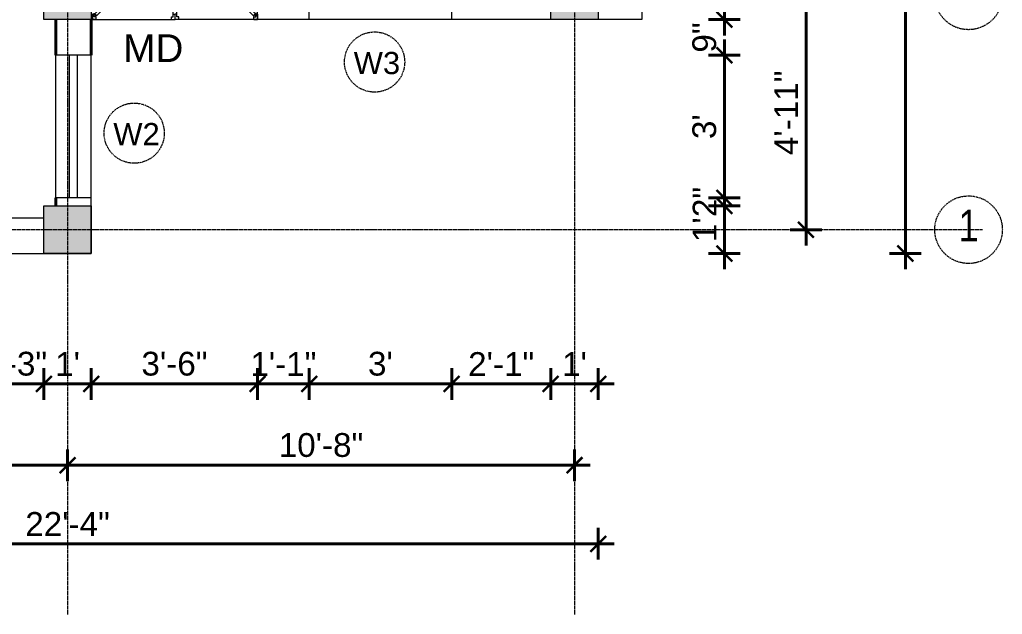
# Model space of a CAD drawing. Header units: inches. Extents: x 160056 to 168773, y -25300 to -22134.
# Drawn here: x 161164.5 to 161412.6, y -23687.1 to -23537 of the extents above; entities that cross this region are included whole.
import ezdxf

# ---------------------------------------------------------------- set-up
doc = ezdxf.new("R2010")
doc.units = ezdxf.units.IN
doc.header["$LTSCALE"] = 0.5
doc.header["$MEASUREMENT"] = 0
doc.header["$PDMODE"] = 66
doc.linetypes.add('CENTER', pattern=[2, 1.25, -0.25, 0.25, -0.25])
for name, color, linetype, lineweight in [('Annotate-Lite.w', 177, 'Continuous', 9), ('Annotations-Bold.w', 177, 'Continuous', 13), ('door', 202, 'Continuous', 5), ('DOOR & WIN', 1, 'Continuous', 25), ('PUERTAS', 7, 'Continuous', 9), ('TEXT', 220, 'Continuous', 9), ('wall', 1, 'Continuous', 40)]:
    doc.layers.add(name, color=color, linetype=linetype, lineweight=lineweight)
doc.styles.add('ARAIL', font='ARIALN.TTF')
doc.styles.add('DIMTEXT', font='arial.ttf', dxfattribs={"height": 6})
doc.styles.add('gaurav', font='arial.ttf')
doc.styles.get("Standard").update_dxf_attribs({"font": 'arial.ttf'})
doc.dimstyles.new('1 by 96', dxfattribs={"dimtxt": 6, "dimasz": 4, "dimexe": 4, "dimexo": 4, "dimgap": 2, "dimtad": 1, "dimdec": 0, "dimzin": 0, "dimdsep": 46, "dimlunit": 4, "dimtxsty": 'Standard', "dimblk": 'ARCHTICK', "dimcen": 0, "dimdle": 4, "dimadec": 0, "dimazin": 0, "dimtfac": 1, "dimtdec": 0, "dimtix": 1, "dimtofl": 0, "dimtmove": 1, "dimatfit": 3, "dimldrblk": 'ARCHTICK', "dimfxl": 4, "dimfxlon": 1, "dimtolj": 1, "dimtzin": 0, "dimlwd": -1, "dimlwe": -1, "dimarcsym": 0})

# ---------------------------------------------------------------- blocks, each defined once
blk = doc.blocks.new('2ft6in')
at = {"layer": 'PUERTAS', "color": 2}
for p, q in [((0.84, 2.1), (21.02, 22.28)), ((21.71, 21.6), (1.47, 1.37)), ((18.33, 21.76), (18.31, 21.77)), ((21.71, 21.6), (21.02, 22.28)), ((21.18, 18.9), (21.2, 18.89)), ((0, 2), (0, 0)), ((0.6, 2), (0, 2)), ((1.33, 0), (0, 0)), ((0.6, 1.26), (0.6, 2.04)), ((0.67, 1.26), (0.6, 1.26)), ((0.67, 1.26), (0.67, 2.01)), ((0.67, 1), (0.67, 1.26)), ((1.33, 1), (0.67, 1)), ((1.31, 1.53), (0.79, 2.06)), ((1.36, 1.58), (0.81, 2.12)), ((1.36, 1.58), (1.31, 1.53)), ((1.47, 1.37), (1.31, 1.53)), ((1.33, 0), (1.33, 1)), ((28.67, 0), (28.67, 1)), ((28.67, 1), (29.33, 1)), ((28.67, 0), (30, 0)), ((29.33, 1), (29.33, 2)), ((29.33, 2), (30, 2)), ((30, 0), (30, 2))]:
    blk.add_line(p, q, dxfattribs=at)
at = {"layer": 'PUERTAS', "color": 8}
for p, q in [((18.81, 20.78), (18.04, 21.4)), ((18.86, 20.83), (18.08, 21.46)), ((18.95, 20.92), (18.2, 21.58)), ((18.44, 21.9), (18.31, 21.77)), ((19.07, 21.03), (18.34, 21.72)), ((18.44, 21.9), (18.56, 22.02)), ((18.58, 22.01), (18.56, 22.02)), ((19.3, 21.26), (18.61, 22)), ((19.42, 21.38), (18.75, 22.14)), ((19.51, 21.48), (18.88, 22.26)), ((19.55, 21.53), (18.93, 22.3)), ((20.07, 21.42), (19.64, 21.15)), ((18.91, 20.27), (19.19, 20.69)), ((19.13, 20.8), (19.03, 20.9)), ((19.15, 20.82), (19.05, 20.92)), ((19.09, 20.44), (19.25, 20.76)), ((19.19, 20.87), (19.1, 20.96)), ((19.25, 20.93), (19.16, 21.02)), ((19.28, 20.63), (19.32, 20.83)), ((19.4, 21.08), (19.31, 21.17)), ((19.47, 21.15), (19.38, 21.24)), ((19.43, 20.78), (19.4, 20.9)), ((19.51, 21.19), (19.42, 21.28)), ((19.55, 20.91), (19.43, 20.94)), ((19.53, 21.21), (19.44, 21.3)), ((19.7, 21.06), (19.51, 21.01)), ((19.89, 21.24), (19.58, 21.08)), ((19.69, 19.49), (20.12, 19.76)), ((19.87, 19.67), (20.18, 19.83)), ((20.06, 19.85), (20.25, 19.9)), ((20.21, 20), (20.33, 19.97)), ((20.21, 19.38), (20.83, 18.61)), ((20.23, 19.7), (20.32, 19.61)), ((20.25, 19.72), (20.34, 19.63)), ((20.25, 19.43), (20.88, 18.65)), ((20.29, 19.76), (20.38, 19.67)), ((20.33, 20.13), (20.36, 20.01)), ((20.34, 19.53), (21, 18.77)), ((20.36, 19.83), (20.45, 19.74)), ((20.48, 20.28), (20.44, 20.08)), ((20.46, 19.64), (21.14, 18.91)), ((20.5, 19.98), (20.6, 19.89)), ((20.67, 20.47), (20.51, 20.15)), ((20.85, 20.64), (20.57, 20.22)), ((20.57, 20.04), (20.66, 19.95)), ((20.61, 20.09), (20.7, 19.99)), ((20.63, 20.11), (20.72, 20.01)), ((20.69, 19.87), (21.42, 19.19)), ((20.81, 19.99), (21.56, 19.33)), ((20.9, 20.08), (21.68, 19.45)), ((20.95, 20.13), (21.72, 19.51)), ((21.32, 19.01), (21.2, 18.89)), ((21.32, 19.01), (21.44, 19.14)), ((21.43, 19.15), (21.44, 19.14)), ((0, 0), (30, 0))]:
    blk.add_line(p, q, dxfattribs=at)
at = {"layer": 'PUERTAS', "color": 1}
for p, q in [((18.06, 21.44), (18.48, 21.86)), ((18.08, 21.51), (18.45, 21.88)), ((18.11, 21.49), (18.08, 21.51)), ((18.82, 22.25), (18.45, 21.88)), ((18.9, 22.28), (18.48, 21.86)), ((18.84, 22.23), (18.82, 22.25)), ((19.54, 21.59), (18.99, 22.27)), ((19.54, 21.5), (19.18, 21.15)), ((19.45, 21.41), (19.45, 21.41)), ((20.12, 21.49), (19.74, 21.24)), ((20.22, 21.48), (20.22, 21.49)), ((18.74, 20.79), (18.06, 21.34)), ((18.83, 20.8), (19.18, 21.15)), ((18.84, 20.21), (19.1, 20.6)), ((18.85, 20.11), (18.84, 20.12)), ((18.92, 20.89), (18.93, 20.88)), ((19.02, 20.88), (19.24, 21.1)), ((19.12, 20.8), (19.03, 20.89)), ((19.1, 20.7), (19.11, 20.69)), ((19.1, 20.6), (19.1, 20.6)), ((19.11, 20.79), (19.33, 21.01)), ((19.45, 21.31), (19.24, 21.1)), ((19.55, 21.22), (19.33, 21.01)), ((19.54, 21.22), (19.45, 21.31)), ((19.53, 19.43), (19.54, 19.42)), ((19.64, 21.23), (19.64, 21.23)), ((19.64, 19.42), (20.02, 19.67)), ((19.74, 21.24), (19.73, 21.23)), ((20.02, 19.67), (20.03, 19.68)), ((20.12, 19.68), (20.12, 19.68)), ((20.21, 19.69), (20.43, 19.9)), ((20.22, 19.41), (20.57, 19.76)), ((20.22, 19.69), (20.31, 19.6)), ((20.22, 19.32), (20.76, 18.64)), ((20.31, 19.6), (20.52, 19.81)), ((20.31, 19.5), (20.31, 19.5)), ((20.65, 20.12), (20.43, 19.9)), ((20.74, 20.03), (20.52, 19.81)), ((20.93, 20.11), (20.57, 19.76)), ((20.64, 20.11), (20.73, 20.02)), ((20.66, 20.31), (20.65, 20.31)), ((20.65, 20.21), (20.65, 20.22)), ((20.91, 20.7), (20.66, 20.31)), ((20.84, 20.02), (20.83, 20.03)), ((20.86, 18.63), (21.28, 19.05)), ((20.91, 20.8), (20.91, 20.79)), ((20.91, 18.68), (20.94, 18.66)), ((20.94, 18.66), (21.31, 19.03)), ((21.02, 20.12), (21.7, 19.57)), ((21.7, 19.47), (21.28, 19.05)), ((21.67, 19.4), (21.31, 19.03)), ((21.65, 19.42), (21.67, 19.4))]:
    blk.add_line(p, q, dxfattribs=at)
at = {"layer": 'PUERTAS', "color": 2}
for radius in [0.129, 0.0627]:
    blk.add_circle((0.68, 2.14), radius, dxfattribs=at)
at = {"layer": 'PUERTAS', "color": 8}
blk.add_arc((0.68, 2.14), 28.65, 359.7285, 90.0333, dxfattribs=at)
at = {"layer": 'PUERTAS', "color": 1}
for centre, start, end in [((18.94, 22.23), 38.9236, 135), ((19.4, 21.36), 315, 45), ((19.49, 21.55), 315, 38.9236), ((20.17, 21.44), 45, 135), ((18.78, 20.84), 231.0764, 315), ((18.89, 20.16), 135, 225), ((18.97, 20.93), 225, 315), ((19.16, 20.74), 135, 219.7428), ((19.06, 20.65), 315, 39.7428), ((19.59, 19.47), 225, 315), ((19.6, 21.18), 50.2572, 135), ((19.68, 21.28), 230.2572, 315), ((20.07, 19.63), 50.2572, 135), ((20.16, 19.73), 230.2572, 315), ((20.27, 19.36), 135, 218.9236), ((20.35, 19.55), 135, 225), ((20.7, 20.26), 135, 219.7428), ((20.6, 20.17), 315, 39.7428), ((20.78, 19.98), 45, 135), ((20.82, 18.68), 218.9236, 315), ((20.87, 20.75), 315, 45), ((20.98, 20.07), 51.0764, 135), ((21.65, 19.52), 315, 51.0764)]:
    blk.add_arc(centre, 0.0667, start, end, dxfattribs=at)
blk = doc.blocks.new('*U215')
at = {"color": 3, "xscale": -1}
blk.add_blockref('2ft6in', (42, 0), dxfattribs=at)
blk = doc.blocks.new('MAIN DLOOR')
at = {"layer": 'door', "color": 3, "yscale": 0.7999999999374268, "zscale": 0.7999999998966563, "rotation": 180}
for p, xscale in [((11264.75, 306.61), 0.7999999999592546), ((11245.55, 306.61), -0.7999999999592546)]:
    blk.add_blockref('*U215', p, dxfattribs=dict(at, xscale=xscale))
blk = doc.blocks.new('_ArchTick')
at = {"color": 0, "linetype": 'ByBlock', "const_width": 0.15}
blk.add_lwpolyline([(-0.5, -0.5), (0.5, 0.5)], dxfattribs=at)
blk = doc.blocks.new('*D1522')
at = {"layer": 'Defpoints', "color": 0, "transparency": 16777216}
for p in [(161310.56, -23525.02), (161310.56, -23537.02), (161342.43, -23537.02)]:
    blk.add_point(p, dxfattribs=at)
at = {"layer": 'wall', "color": 0, "transparency": 16777216}
for p, q in [((161342.43, -23521.02), (161342.43, -23541.02)), ((161338.43, -23525.02), (161346.43, -23525.02)), ((161338.43, -23537.02), (161346.43, -23537.02))]:
    blk.add_line(p, q, dxfattribs=at)
at = {"layer": 'wall', "color": 0, "transparency": 16777216, "xscale": 4, "yscale": 4, "zscale": 4}
for p, rotation in [((161342.43, -23525.02), 90), ((161342.43, -23537.02), 270)]:
    blk.add_blockref('_ArchTick', p, dxfattribs=dict(at, rotation=rotation))
at = {"layer": 'wall', "color": 0, "transparency": 16777216, "insert": (161337.42, -23531.02), "char_height": 6, "attachment_point": 5, "rotation": 90}
blk.add_mtext("\\A1;1'", dxfattribs=at)
blk = doc.blocks.new('*D1523')
at = {"layer": 'Defpoints', "color": 0, "transparency": 16777216}
for p in [(161310.56, -23537.02), (161182.56, -23546.02), (161342.43, -23546.02)]:
    blk.add_point(p, dxfattribs=at)
at = {"layer": 'wall', "color": 0, "transparency": 16777216}
for p, q in [((161338.43, -23537.02), (161346.43, -23537.02)), ((161338.43, -23546.02), (161346.43, -23546.02))]:
    blk.add_line(p, q, dxfattribs=at)
at = {"layer": 'wall', "color": 0, "transparency": 16777216, "insert": (161337.37, -23541.52), "char_height": 6, "attachment_point": 5, "rotation": 90}
blk.add_mtext('\\A1;9"', dxfattribs=at)
blk = doc.blocks.new('*D1524')
at = {"layer": 'Defpoints', "color": 0, "transparency": 16777216}
for p in [(161182.56, -23546.02), (161182.56, -23582.02), (161342.43, -23582.02)]:
    blk.add_point(p, dxfattribs=at)
at = {"layer": 'wall', "color": 0, "transparency": 16777216}
for p, q in [((161342.43, -23542.02), (161342.43, -23586.02)), ((161338.43, -23546.02), (161346.43, -23546.02)), ((161338.43, -23582.02), (161346.43, -23582.02))]:
    blk.add_line(p, q, dxfattribs=at)
at = {"layer": 'wall', "color": 0, "transparency": 16777216, "xscale": 4, "yscale": 4, "zscale": 4}
for p, rotation in [((161342.43, -23546.02), 90), ((161342.43, -23582.02), 270)]:
    blk.add_blockref('_ArchTick', p, dxfattribs=dict(at, rotation=rotation))
at = {"layer": 'wall', "color": 0, "transparency": 16777216, "insert": (161337.37, -23564.02), "char_height": 6, "attachment_point": 5, "rotation": 90}
blk.add_mtext("\\A1;3'", dxfattribs=at)
blk = doc.blocks.new('*D1525')
at = {"layer": 'Defpoints', "color": 0, "transparency": 16777216}
for p in [(161182.56, -23582.02), (161182.56, -23584.02), (161342.43, -23584.02)]:
    blk.add_point(p, dxfattribs=at)
at = {"layer": 'wall', "color": 0, "transparency": 16777216}
for p, q in [((161338.43, -23582.02), (161346.43, -23582.02)), ((161338.43, -23584.02), (161346.43, -23584.02))]:
    blk.add_line(p, q, dxfattribs=at)
at = {"layer": 'wall', "color": 0, "transparency": 16777216, "insert": (161337.42, -23583.02), "char_height": 6, "attachment_point": 5, "rotation": 90}
blk.add_mtext('\\A1;2"', dxfattribs=at)
blk = doc.blocks.new('*D1526')
at = {"layer": 'Defpoints', "color": 0, "transparency": 16777216}
for p in [(161182.56, -23584.02), (161182.56, -23596.02), (161342.43, -23596.02)]:
    blk.add_point(p, dxfattribs=at)
at = {"layer": 'wall', "color": 0, "transparency": 16777216}
for p, q in [((161342.43, -23580.02), (161342.43, -23600.02)), ((161338.43, -23584.02), (161346.43, -23584.02)), ((161338.43, -23596.02), (161346.43, -23596.02))]:
    blk.add_line(p, q, dxfattribs=at)
at = {"layer": 'wall', "color": 0, "transparency": 16777216, "xscale": 4, "yscale": 4, "zscale": 4}
for p, rotation in [((161342.43, -23584.02), 90), ((161342.43, -23596.02), 270)]:
    blk.add_blockref('_ArchTick', p, dxfattribs=dict(at, rotation=rotation))
at = {"layer": 'wall', "color": 0, "transparency": 16777216, "insert": (161337.42, -23590.02), "char_height": 6, "attachment_point": 5, "rotation": 90}
blk.add_mtext("\\A1;1'", dxfattribs=at)
blk = doc.blocks.new('*D1529')
at = {"layer": 'Defpoints', "color": 0, "transparency": 16777216}
for p in [(161310.56, -23531.02), (161182.56, -23590.02), (161363.03, -23590.02)]:
    blk.add_point(p, dxfattribs=at)
at = {"layer": 'wall', "color": 0, "transparency": 16777216}
for p, q in [((161363.03, -23527.02), (161363.03, -23594.02)), ((161359.03, -23531.02), (161367.03, -23531.02)), ((161359.03, -23590.02), (161367.03, -23590.02))]:
    blk.add_line(p, q, dxfattribs=at)
at = {"layer": 'wall', "color": 0, "transparency": 16777216, "xscale": 4, "yscale": 4, "zscale": 4}
for p, rotation in [((161363.03, -23531.02), 90), ((161363.03, -23590.02), 270)]:
    blk.add_blockref('_ArchTick', p, dxfattribs=dict(at, rotation=rotation))
at = {"layer": 'wall', "color": 0, "transparency": 16777216, "insert": (161358.02, -23560.52), "char_height": 6, "attachment_point": 5, "rotation": 90}
blk.add_mtext('\\A1;4\'-11"', dxfattribs=at)
blk = doc.blocks.new('*D1530')
at = {"layer": 'Defpoints', "color": 0, "transparency": 16777216}
for p in [(161182.56, -23249.02), (161388.12, -23249.02), (161182.56, -23596.02)]:
    blk.add_point(p, dxfattribs=at)
at = {"layer": 'wall', "color": 0, "transparency": 16777216}
for p, q in [((161388.12, -23600.02), (161388.12, -23245.02)), ((161384.12, -23249.02), (161392.12, -23249.02)), ((161384.12, -23596.02), (161392.12, -23596.02))]:
    blk.add_line(p, q, dxfattribs=at)
at = {"layer": 'wall', "color": 0, "transparency": 16777216, "xscale": 4, "yscale": 4, "zscale": 4}
for p, rotation in [((161388.12, -23249.02), 90), ((161388.12, -23596.02), 270)]:
    blk.add_blockref('_ArchTick', p, dxfattribs=dict(at, rotation=rotation))
at = {"layer": 'wall', "color": 0, "transparency": 16777216, "insert": (161383.06, -23422.52), "char_height": 6, "attachment_point": 5, "rotation": 90}
blk.add_mtext('\\A1;28\'-11"', dxfattribs=at)
blk = doc.blocks.new('*D1534')
at = {"layer": 'Defpoints', "color": 0, "transparency": 16777216}
for p in [(161155.56, -23596.02), (161170.56, -23596.02), (161170.56, -23628.94)]:
    blk.add_point(p, dxfattribs=at)
at = {"layer": 'wall', "color": 0, "transparency": 16777216}
for p, q in [((161155.56, -23624.94), (161155.56, -23632.94)), ((161170.56, -23624.94), (161170.56, -23632.94)), ((161151.56, -23628.94), (161174.56, -23628.94))]:
    blk.add_line(p, q, dxfattribs=at)
at = {"layer": 'wall', "color": 0, "transparency": 16777216, "xscale": 4, "yscale": 4, "zscale": 4, "rotation": 180}
blk.add_blockref('_ArchTick', (161155.56, -23628.94), dxfattribs=at)
at = {"layer": 'wall', "color": 0, "transparency": 16777216, "xscale": 4, "yscale": 4, "zscale": 4}
blk.add_blockref('_ArchTick', (161170.56, -23628.94), dxfattribs=at)
at = {"layer": 'wall', "color": 0, "transparency": 16777216, "insert": (161163.06, -23623.87), "char_height": 6, "attachment_point": 5}
blk.add_mtext('\\A1;1\'-3"', dxfattribs=at)
blk = doc.blocks.new('*D1535')
at = {"layer": 'Defpoints', "color": 0, "transparency": 16777216}
for p in [(161170.56, -23596.02), (161182.56, -23596.02), (161182.56, -23628.94)]:
    blk.add_point(p, dxfattribs=at)
at = {"layer": 'wall', "color": 0, "transparency": 16777216}
for p, q in [((161170.56, -23624.94), (161170.56, -23632.94)), ((161182.56, -23624.94), (161182.56, -23632.94)), ((161166.56, -23628.94), (161186.56, -23628.94))]:
    blk.add_line(p, q, dxfattribs=at)
at = {"layer": 'wall', "color": 0, "transparency": 16777216, "xscale": 4, "yscale": 4, "zscale": 4, "rotation": 180}
blk.add_blockref('_ArchTick', (161170.56, -23628.94), dxfattribs=at)
at = {"layer": 'wall', "color": 0, "transparency": 16777216, "xscale": 4, "yscale": 4, "zscale": 4}
blk.add_blockref('_ArchTick', (161182.56, -23628.94), dxfattribs=at)
at = {"layer": 'wall', "color": 0, "transparency": 16777216, "insert": (161176.56, -23623.92), "char_height": 6, "attachment_point": 5}
blk.add_mtext("\\A1;1'", dxfattribs=at)
blk = doc.blocks.new('*D1536')
at = {"layer": 'Defpoints', "color": 0, "transparency": 16777216}
for p in [(161224.56, -23537.02), (161182.56, -23596.02), (161224.56, -23628.94)]:
    blk.add_point(p, dxfattribs=at)
at = {"layer": 'wall', "color": 0, "transparency": 16777216}
for p, q in [((161182.56, -23624.94), (161182.56, -23632.94)), ((161224.56, -23624.94), (161224.56, -23632.94)), ((161178.56, -23628.94), (161228.56, -23628.94))]:
    blk.add_line(p, q, dxfattribs=at)
at = {"layer": 'wall', "color": 0, "transparency": 16777216, "xscale": 4, "yscale": 4, "zscale": 4, "rotation": 180}
blk.add_blockref('_ArchTick', (161182.56, -23628.94), dxfattribs=at)
at = {"layer": 'wall', "color": 0, "transparency": 16777216, "xscale": 4, "yscale": 4, "zscale": 4}
blk.add_blockref('_ArchTick', (161224.56, -23628.94), dxfattribs=at)
at = {"layer": 'wall', "color": 0, "transparency": 16777216, "insert": (161203.56, -23623.87), "char_height": 6, "attachment_point": 5}
blk.add_mtext('\\A1;3\'-6"', dxfattribs=at)
blk = doc.blocks.new('*D1537')
at = {"layer": 'Defpoints', "color": 0, "transparency": 16777216}
for p in [(161224.56, -23537.02), (161237.56, -23537.02), (161237.56, -23628.94)]:
    blk.add_point(p, dxfattribs=at)
at = {"layer": 'wall', "color": 0, "transparency": 16777216}
for p, q in [((161224.56, -23624.94), (161224.56, -23632.94)), ((161237.56, -23624.94), (161237.56, -23632.94)), ((161220.56, -23628.94), (161241.56, -23628.94))]:
    blk.add_line(p, q, dxfattribs=at)
at = {"layer": 'wall', "color": 0, "transparency": 16777216, "xscale": 4, "yscale": 4, "zscale": 4, "rotation": 180}
blk.add_blockref('_ArchTick', (161224.56, -23628.94), dxfattribs=at)
at = {"layer": 'wall', "color": 0, "transparency": 16777216, "xscale": 4, "yscale": 4, "zscale": 4}
blk.add_blockref('_ArchTick', (161237.56, -23628.94), dxfattribs=at)
at = {"layer": 'wall', "color": 0, "transparency": 16777216, "insert": (161231.06, -23623.92), "char_height": 6, "attachment_point": 5}
blk.add_mtext('\\A1;1\'-1"', dxfattribs=at)
blk = doc.blocks.new('*D1538')
at = {"layer": 'Defpoints', "color": 0, "transparency": 16777216}
for p in [(161237.56, -23537.02), (161273.56, -23537.02), (161273.56, -23628.94)]:
    blk.add_point(p, dxfattribs=at)
at = {"layer": 'wall', "color": 0, "transparency": 16777216}
for p, q in [((161237.56, -23624.94), (161237.56, -23632.94)), ((161273.56, -23624.94), (161273.56, -23632.94)), ((161233.56, -23628.94), (161277.56, -23628.94))]:
    blk.add_line(p, q, dxfattribs=at)
at = {"layer": 'wall', "color": 0, "transparency": 16777216, "xscale": 4, "yscale": 4, "zscale": 4, "rotation": 180}
blk.add_blockref('_ArchTick', (161237.56, -23628.94), dxfattribs=at)
at = {"layer": 'wall', "color": 0, "transparency": 16777216, "xscale": 4, "yscale": 4, "zscale": 4}
blk.add_blockref('_ArchTick', (161273.56, -23628.94), dxfattribs=at)
at = {"layer": 'wall', "color": 0, "transparency": 16777216, "insert": (161255.56, -23623.87), "char_height": 6, "attachment_point": 5}
blk.add_mtext("\\A1;3'", dxfattribs=at)
blk = doc.blocks.new('*D1539')
at = {"layer": 'Defpoints', "color": 0, "transparency": 16777216}
for p in [(161273.56, -23537.02), (161298.56, -23537.02), (161298.56, -23628.94)]:
    blk.add_point(p, dxfattribs=at)
at = {"layer": 'wall', "color": 0, "transparency": 16777216}
for p, q in [((161273.56, -23624.94), (161273.56, -23632.94)), ((161298.56, -23624.94), (161298.56, -23632.94)), ((161269.56, -23628.94), (161302.56, -23628.94))]:
    blk.add_line(p, q, dxfattribs=at)
at = {"layer": 'wall', "color": 0, "transparency": 16777216, "xscale": 4, "yscale": 4, "zscale": 4, "rotation": 180}
blk.add_blockref('_ArchTick', (161273.56, -23628.94), dxfattribs=at)
at = {"layer": 'wall', "color": 0, "transparency": 16777216, "xscale": 4, "yscale": 4, "zscale": 4}
blk.add_blockref('_ArchTick', (161298.56, -23628.94), dxfattribs=at)
at = {"layer": 'wall', "color": 0, "transparency": 16777216, "insert": (161286.06, -23623.92), "char_height": 6, "attachment_point": 5}
blk.add_mtext('\\A1;2\'-1"', dxfattribs=at)
blk = doc.blocks.new('*D1540')
at = {"layer": 'Defpoints', "color": 0, "transparency": 16777216}
for p in [(161298.56, -23537.02), (161310.56, -23537.02), (161310.56, -23628.94)]:
    blk.add_point(p, dxfattribs=at)
at = {"layer": 'wall', "color": 0, "transparency": 16777216}
for p, q in [((161298.56, -23624.94), (161298.56, -23632.94)), ((161310.56, -23624.94), (161310.56, -23632.94)), ((161294.56, -23628.94), (161314.56, -23628.94))]:
    blk.add_line(p, q, dxfattribs=at)
at = {"layer": 'wall', "color": 0, "transparency": 16777216, "xscale": 4, "yscale": 4, "zscale": 4, "rotation": 180}
blk.add_blockref('_ArchTick', (161298.56, -23628.94), dxfattribs=at)
at = {"layer": 'wall', "color": 0, "transparency": 16777216, "xscale": 4, "yscale": 4, "zscale": 4}
blk.add_blockref('_ArchTick', (161310.56, -23628.94), dxfattribs=at)
at = {"layer": 'wall', "color": 0, "transparency": 16777216, "insert": (161304.56, -23623.92), "char_height": 6, "attachment_point": 5}
blk.add_mtext("\\A1;1'", dxfattribs=at)
blk = doc.blocks.new('*D1541')
at = {"layer": 'Defpoints', "color": 0, "transparency": 16777216}
for p in [(161048.56, -23596.02), (161176.56, -23596.02), (161176.56, -23649.45)]:
    blk.add_point(p, dxfattribs=at)
at = {"layer": 'wall', "color": 0, "transparency": 16777216}
for p, q in [((161048.56, -23645.45), (161048.56, -23653.45)), ((161176.56, -23645.45), (161176.56, -23653.45)), ((161044.56, -23649.45), (161180.56, -23649.45))]:
    blk.add_line(p, q, dxfattribs=at)
at = {"layer": 'wall', "color": 0, "transparency": 16777216, "xscale": 4, "yscale": 4, "zscale": 4, "rotation": 180}
blk.add_blockref('_ArchTick', (161048.56, -23649.45), dxfattribs=at)
at = {"layer": 'wall', "color": 0, "transparency": 16777216, "xscale": 4, "yscale": 4, "zscale": 4}
blk.add_blockref('_ArchTick', (161176.56, -23649.45), dxfattribs=at)
at = {"layer": 'wall', "color": 0, "transparency": 16777216, "insert": (161112.56, -23644.39), "char_height": 6, "attachment_point": 5}
blk.add_mtext('\\A1;10\'-8"', dxfattribs=at)
blk = doc.blocks.new('*D1542')
at = {"layer": 'Defpoints', "color": 0, "transparency": 16777216}
for p in [(161304.56, -23537.02), (161176.56, -23596.02), (161304.56, -23649.45)]:
    blk.add_point(p, dxfattribs=at)
at = {"layer": 'wall', "color": 0, "transparency": 16777216}
for p, q in [((161176.56, -23645.45), (161176.56, -23653.45)), ((161304.56, -23645.45), (161304.56, -23653.45)), ((161172.56, -23649.45), (161308.56, -23649.45))]:
    blk.add_line(p, q, dxfattribs=at)
at = {"layer": 'wall', "color": 0, "transparency": 16777216, "xscale": 4, "yscale": 4, "zscale": 4, "rotation": 180}
blk.add_blockref('_ArchTick', (161176.56, -23649.45), dxfattribs=at)
at = {"layer": 'wall', "color": 0, "transparency": 16777216, "xscale": 4, "yscale": 4, "zscale": 4}
blk.add_blockref('_ArchTick', (161304.56, -23649.45), dxfattribs=at)
at = {"layer": 'wall', "color": 0, "transparency": 16777216, "insert": (161240.56, -23644.39), "char_height": 6, "attachment_point": 5}
blk.add_mtext('\\A1;10\'-8"', dxfattribs=at)
blk = doc.blocks.new('*D1543')
at = {"layer": 'Defpoints', "color": 0, "transparency": 16777216}
for p in [(161310.56, -23537.02), (161042.56, -23596.02), (161310.56, -23669.28)]:
    blk.add_point(p, dxfattribs=at)
at = {"layer": 'wall', "color": 0, "transparency": 16777216}
for p, q in [((161042.56, -23665.28), (161042.56, -23673.28)), ((161310.56, -23665.28), (161310.56, -23673.28)), ((161038.56, -23669.28), (161314.56, -23669.28))]:
    blk.add_line(p, q, dxfattribs=at)
at = {"layer": 'wall', "color": 0, "transparency": 16777216, "xscale": 4, "yscale": 4, "zscale": 4, "rotation": 180}
blk.add_blockref('_ArchTick', (161042.56, -23669.28), dxfattribs=at)
at = {"layer": 'wall', "color": 0, "transparency": 16777216, "xscale": 4, "yscale": 4, "zscale": 4}
blk.add_blockref('_ArchTick', (161310.56, -23669.28), dxfattribs=at)
at = {"layer": 'wall', "color": 0, "transparency": 16777216, "insert": (161176.56, -23664.27), "char_height": 6, "attachment_point": 5}
blk.add_mtext('\\A1;22\'-4"', dxfattribs=at)

msp = doc.modelspace()

# ---------------------------------------------------------------- hatches: boundary and pattern name
at = {"layer": 'wall'}
for points in [[(161182.56, -23525.02), (161170.56, -23525.02), (161170.56, -23537.02), (161182.56, -23537.02)], [(161310.56, -23525.02), (161298.56, -23525.02), (161298.56, -23537.02), (161310.56, -23537.02)], [(161182.56, -23584.02), (161170.56, -23584.02), (161170.56, -23596.02), (161182.56, -23596.02)]]:
    msp.add_hatch(color=256, dxfattribs=at).paths.add_polyline_path(points)

# ---------------------------------------------------------------- linework, layer by layer
at = {"layer": 'Annotate-Lite.w', "color": 1}
for p, q in [((161224.56, -23537.02), (161224.56, -23528.02)), ((161321.56, -23527.02), (161321.56, -23537.02)), ((161237.56, -23537.02), (161224.56, -23537.02)), ((161321.56, -23537.02), (161273.56, -23537.02)), ((161182.56, -23596.02), (161182.56, -23582.02)), ((161155.56, -23587.02), (161170.56, -23587.02)), ((161155.56, -23596.02), (161182.56, -23596.02))]:
    msp.add_line(p, q, dxfattribs=at)
at = {"layer": 'Annotate-Lite.w', "color": 3}
for p, q in [((161237.56, -23537.02), (161237.56, -23528.02)), ((161273.56, -23537.02), (161273.56, -23528.02)), ((161273.56, -23537.02), (161237.56, -23537.02)), ((161182.56, -23546.02), (161173.56, -23546.02)), ((161173.56, -23582.02), (161173.56, -23546.02)), ((161177.06, -23582.02), (161177.06, -23546.02)), ((161179.06, -23582.02), (161179.06, -23546.02)), ((161182.56, -23582.02), (161182.56, -23546.02)), ((161182.56, -23582.02), (161173.56, -23582.02))]:
    msp.add_line(p, q, dxfattribs=at)
at = {"layer": 'Annotate-Lite.w'}
for points in [[(161170.56, -23525.02), (161182.56, -23525.02), (161182.56, -23537.02), (161170.56, -23537.02)], [(161298.56, -23525.02), (161310.56, -23525.02), (161310.56, -23537.02), (161298.56, -23537.02)], [(161170.56, -23584.02), (161182.56, -23584.02), (161182.56, -23596.02), (161170.56, -23596.02)]]:
    msp.add_lwpolyline(points, close=True, dxfattribs=at)
at = {"layer": 'Annotations-Bold.w', "color": 0, "linetype": 'CENTER', "ltscale": 0.3}
for p, q in [((161176.56, -23184.84), (161176.56, -23687.08)), ((161304.56, -23184.84), (161304.56, -23687.08)), ((161407.57, -23590.02), (160943.14, -23590.02))]:
    msp.add_line(p, q, dxfattribs=at)
for centre, radius in [((161404.08, -23531.02), 8.53), ((161254.09, -23547.71), 7.6), ((161193.39, -23565.66), 7.6), ((161404.08, -23590.02), 8.53)]:
    msp.add_circle(centre, radius, dxfattribs=at)
at = {"layer": 'wall'}
for p, q in [((161173.56, -23546.02), (161173.56, -23537.02)), ((161182.56, -23546.02), (161182.56, -23537.02)), ((161173.56, -23584.02), (161173.56, -23582.02))]:
    msp.add_line(p, q, dxfattribs=at)

# ---------------------------------------------------------------- block references
at = {"layer": 'DOOR & WIN', "xscale": 0.8696265757972128, "yscale": 0.8696265757972128, "zscale": 0.8696265757972128, "rotation": 180}
msp.add_blockref('MAIN DLOOR', (170991.47, -23270.38), dxfattribs=at)

# ---------------------------------------------------------------- texts
at = {"layer": 'Annotations-Bold.w', "color": 0, "linetype": 'CENTER', "ltscale": 0.3, "attachment_point": 1}
for s, width, insert, char_height, style in [('W3', 8, (161248.81, -23545.16), 5.6, 'gaurav'), ('W2', 8, (161188.11, -23563.1), 5.6, 'gaurav'), ('1', 6.5393, (161401.53, -23584.97), 8, 'ARAIL')]:
    msp.add_mtext_dynamic_manual_height_columns(s, width=width, gutter_width=100, heights=[0], dxfattribs=dict(at, insert=insert, char_height=char_height, style=style))
at = {"layer": 'TEXT', "style": 'DIMTEXT'}
msp.add_text('MD', height=7, rotation=360, dxfattribs=at).set_placement((161190.6, -23547.71))

# ---------------------------------------------------------------- dimensions: what is measured, and where the dimension line sits
at = {"layer": 'wall'}
for base, p1, p2, picture, middle in [((161388.12, -23249.02), (161182.56, -23596.02), (161182.56, -23249.02), '*D1530', (161383.06, -23422.52)), ((161342.43, -23537.02), (161310.56, -23525.02), (161310.56, -23537.02), '*D1522', (161337.42, -23531.02)), ((161363.03, -23590.02), (161310.56, -23531.02), (161182.56, -23590.02), '*D1529', (161358.02, -23560.52)), ((161342.43, -23546.02), (161310.56, -23537.02), (161182.56, -23546.02), '*D1523', (161337.37, -23541.52)), ((161342.43, -23582.02), (161182.56, -23546.02), (161182.56, -23582.02), '*D1524', (161337.37, -23564.02)), ((161342.43, -23584.02), (161182.56, -23582.02), (161182.56, -23584.02), '*D1525', (161337.42, -23583.02))]:
    dim = msp.add_linear_dim(base=base, p1=p1, p2=p2, angle=90, dimstyle='1 by 96', dxfattribs=at)
    dim.commit()
    dim.dimension.update_dxf_attribs({"geometry": picture, "text_midpoint": middle})
for base, p1, p2, picture, middle in [((161310.56, -23669.28), (161042.56, -23596.02), (161310.56, -23537.02), '*D1543', (161176.56, -23664.27)), ((161304.56, -23649.45), (161176.56, -23596.02), (161304.56, -23537.02), '*D1542', (161240.56, -23644.39)), ((161224.56, -23628.94), (161182.56, -23596.02), (161224.56, -23537.02), '*D1536', (161203.56, -23623.87)), ((161273.56, -23628.94), (161237.56, -23537.02), (161273.56, -23537.02), '*D1538', (161255.56, -23623.87)), ((161298.56, -23628.94), (161273.56, -23537.02), (161298.56, -23537.02), '*D1539', (161286.06, -23623.92)), ((161310.56, -23628.94), (161298.56, -23537.02), (161310.56, -23537.02), '*D1540', (161304.56, -23623.92)), ((161176.56, -23649.45), (161048.56, -23596.02), (161176.56, -23596.02), '*D1541', (161112.56, -23644.39)), ((161182.56, -23628.94), (161170.56, -23596.02), (161182.56, -23596.02), '*D1535', (161176.56, -23623.92))]:
    dim = msp.add_linear_dim(base=base, p1=p1, p2=p2, dimstyle='1 by 96', dxfattribs=at)
    dim.commit()
    dim.dimension.update_dxf_attribs({"geometry": picture, "text_midpoint": middle})
for base, p1, p2, picture, middle in [((161237.56, -23628.94), (161224.56, -23537.02), (161237.56, -23537.02), '*D1537', (161231.06, -23628.94)), ((161170.56, -23628.94), (161155.56, -23596.02), (161170.56, -23596.02), '*D1534', (161163.06, -23628.94))]:
    dim = msp.add_linear_dim(base=base, p1=p1, p2=p2, dimstyle='1 by 96', dxfattribs=at)
    dim.commit()
    dim.dimension.update_dxf_attribs({"geometry": picture, "text_midpoint": middle, "dimtype": 160})
dim = msp.add_linear_dim(base=(161342.43, -23596.02), p1=(161182.56, -23584.02), p2=(161182.56, -23596.02), angle=90, dimstyle='1 by 96', dxfattribs=at)
dim.commit()
dim.dimension.update_dxf_attribs({"geometry": '*D1526', "text_midpoint": (161342.43, -23590.02), "dimtype": 160})

doc.saveas('drawing.dxf')
